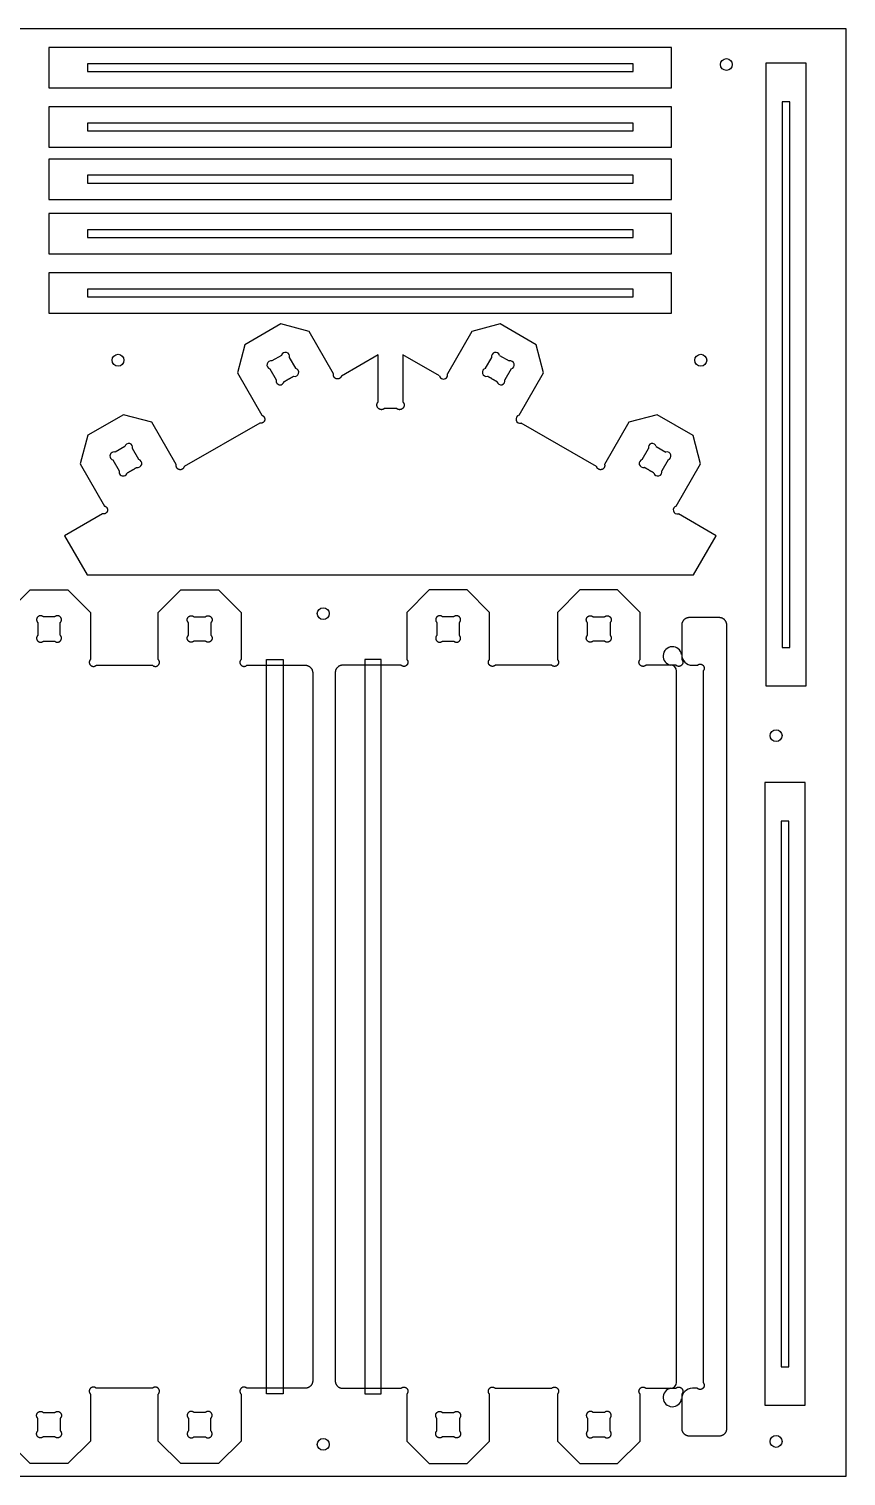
# Model space of a CAD drawing. Header units: millimetres. Extents: x 0 to 2500, y 0 to 1220.
# Drawn here: x 1811 to 2500, y 0 to 1220 of the extents above; entities that cross this region are included whole.
import ezdxf

# ---------------------------------------------------------------- set-up
doc = ezdxf.new("R2010")
doc.units = ezdxf.units.MM
doc.header["$MEASUREMENT"] = 0
for name, color, linetype, true_color in [('Board Fixings', 6, 'Continuous', 0xff00ff), ('Pockets 10mm', 5, 'Continuous', 0x0000ff), ('Pockets 5mm', 4, 'Continuous', 0x00ffff), ('Profile - inside', 30, 'Continuous', 0xff7f00), ('Profile - outside', 18, 'Continuous', 0x000000), ('Stock Perimeter', 1, 'Continuous', 0xff0007)]:
    doc.layers.add(name, color=color, linetype=linetype, true_color=true_color)

msp = doc.modelspace()

# ---------------------------------------------------------------- linework, layer by layer
at = {"layer": 'Board Fixings'}
for centre in [(2399.1, 1190), (1886.2, 940.7), (2377.5, 940.7), (2059.2, 727.1), (2441, 624.2), (2059.2, 26.7), (2441, 29.2)]:
    msp.add_circle(centre, 5, dxfattribs=at)
at = {"layer": 'Pockets 10mm'}
for p, q in [((2370.4, 683.5), (2374.6, 683.5)), ((2357.1, 79), (2357.1, 678.6)), ((2379.4, 678.7), (2379.4, 78.9)), ((2374.6, 74), (2370.4, 74))]:
    msp.add_line(p, q, dxfattribs=at)
for points in [[(2025.3, 69.2), (2011.4, 69.2), (2011.4, 688.4), (2025.3, 688.4), (2025.3, 69.2)], [(2094.3, 69.2), (2108.1, 69.2), (2108.1, 688.4), (2094.3, 688.4), (2094.3, 69.2)]]:
    msp.add_lwpolyline(points, dxfattribs=at)
for centre, radius, start, end in [((2353.6, 691.3), 7.86, 9.2326, 259.2559), ((2352.1, 678.6), 5, 0, 90), ((2370.4, 692.5), 9, 180, 269.9323), ((2353.6, 66.3), 7.86, 100.7441, 350.7674), ((2352.1, 79), 5, 270, 0), ((2370.4, 65), 9, 90.0677, 180)]:
    msp.add_arc(centre, radius, start, end, dxfattribs=at)
for points, weights, knots in [([(2374.6, 683.5), (2375.6, 684.5), (2377, 684.5), (2380.4, 684.5), (2380.4, 681.1), (2380.4, 679.7), (2379.4, 678.7)], [0.853553390593, 0.853553390593, 1, 0.707106781187, 1, 0.853553446071, 0.853553390593], [1317.5507014, 1317.5507014, 1317.5507014, 1317.6567302, 1317.6567302, 1317.8687877, 1317.8687877, 1317.9748164, 1317.9748164, 1317.9748164]), ([(2379.4, 78.9), (2380.4, 77.9), (2380.4, 76.4), (2380.4, 73), (2377, 73), (2375.6, 73), (2374.6, 74)], [0.853553390593, 0.853553446071, 1, 0.707106781187, 1, 0.853553390593, 0.853553390593], [1917.8059293, 1917.8059293, 1917.8059293, 1917.9119581, 1917.9119581, 1918.1240156, 1918.1240156, 1918.2300443, 1918.2300443, 1918.2300443])]:
    msp.add_rational_spline(points, weights, degree=2, knots=knots, dxfattribs=at)
at = {"layer": 'Pockets 5mm'}
for points in [[(1860.4, 1184.1), (2320.4, 1184.1), (2320.4, 1190.6), (1860.4, 1190.6), (1860.4, 1184.1)], [(2452.7, 698.6), (2452.7, 1158.6), (2446.2, 1158.6), (2446.2, 698.6), (2452.7, 698.6)], [(1860.4, 1134.1), (2320.4, 1134.1), (2320.4, 1140.6), (1860.4, 1140.6), (1860.4, 1134.1)], [(1860.4, 1090.1), (2320.4, 1090.1), (2320.4, 1096.6), (1860.4, 1096.6), (1860.4, 1090.1)], [(1860.4, 1044.1), (2320.4, 1044.1), (2320.4, 1050.6), (1860.4, 1050.6), (1860.4, 1044.1)], [(1860.4, 994.1), (2320.4, 994.1), (2320.4, 1000.6), (1860.4, 1000.6), (1860.4, 994.1)], [(2451.7, 92.2), (2451.7, 552.2), (2445.2, 552.2), (2445.2, 92.2), (2451.7, 92.2)]]:
    msp.add_lwpolyline(points, dxfattribs=at)
at = {"layer": 'Profile - inside'}
for p, q in [((2024, 944.8), (2015.9, 940.2)), ((2036, 933.9), (2030.7, 943.1)), ((2195.9, 933.9), (2201.2, 943.1)), ((2207.8, 944.8), (2215.9, 940.2)), ((2014.2, 933.5), (2019.5, 924.3)), ((2217.7, 933.5), (2212.4, 924.3)), ((1891.8, 867.9), (1883.7, 863.3)), ((2340, 867.9), (2348.1, 863.3)), ((1881.9, 856.6), (1887.2, 847.4)), ((1903.7, 857), (1898.4, 866.2)), ((2328.1, 857), (2333.4, 866.2)), ((2349.9, 856.6), (2344.6, 847.4)), ((1832.7, 724.3), (1823.3, 724.3)), ((1950.3, 724.3), (1959.7, 724.3)), ((2169.2, 724.3), (2159.8, 724.3)), ((2286.8, 724.3), (2296.2, 724.3)), ((1818.5, 719.5), (1818.5, 708.8)), ((1837.5, 708.8), (1837.5, 719.5)), ((1945.5, 708.8), (1945.5, 719.5)), ((1964.5, 719.5), (1964.5, 708.8)), ((2155, 719.5), (2155, 708.8)), ((2174, 708.8), (2174, 719.5)), ((2282, 708.8), (2282, 719.5)), ((2301, 719.5), (2301, 708.8)), ((1823.3, 704), (1832.7, 704)), ((1959.7, 704), (1950.3, 704)), ((2159.8, 704), (2169.2, 704)), ((2296.2, 704), (2286.8, 704)), ((1823.3, 53.5), (1832.7, 53.5)), ((1959.7, 53.5), (1950.3, 53.5)), ((2159.8, 53.5), (2169.2, 53.5)), ((2296.2, 53.5), (2286.8, 53.5)), ((1818.5, 38.1), (1818.5, 48.7)), ((1837.5, 48.7), (1837.5, 38.1)), ((1945.5, 48.7), (1945.5, 38.1)), ((1964.5, 38.1), (1964.5, 48.7)), ((2155, 38.1), (2155, 48.7)), ((2174, 48.7), (2174, 38.1)), ((2282, 48.7), (2282, 38.1)), ((2301, 38.1), (2301, 48.7)), ((1832.7, 33.2), (1823.3, 33.2)), ((1950.3, 33.2), (1959.7, 33.2)), ((2169.2, 33.2), (2159.8, 33.2)), ((2286.8, 33.2), (2296.2, 33.2))]:
    msp.add_line(p, q, dxfattribs=at)
for centre, start, end in [((2015.1, 936.8), 74.9963, 254.9963), ((2027.4, 943.9), 344.9963, 164.9963), ((2204.5, 943.9), 15.0037, 195.0037), ((2216.8, 936.8), 285.0037, 105.0037), ((2035.1, 930.5), 254.9963, 74.9963), ((2196.8, 930.5), 105.0037, 285.0037), ((2022.8, 923.4), 164.9963, 344.9963), ((2209, 923.4), 195.0037, 15.0037), ((1895.1, 867.1), 344.9913, 164.9913), ((2336.7, 867.1), 15.0087, 195.0087), ((1882.8, 860), 74.9913, 254.9913), ((1902.8, 853.7), 254.9913, 74.9913), ((2329, 853.7), 105.0087, 285.0087), ((2349, 860), 285.0087, 105.0087), ((1890.5, 846.6), 164.9913, 344.9913), ((2341.3, 846.6), 195.0087, 15.0087)]:
    msp.add_arc(centre, 3.43, start, end, dxfattribs=at)
for points in [[(2026.1, 922.6), (2030.2, 924.9), (2034.2, 927.2)], [(2205.7, 922.6), (2201.7, 924.9), (2197.6, 927.2)], [(1893.9, 845.7), (1897.9, 848), (1902, 850.3)], [(2338, 845.7), (2333.9, 848), (2329.9, 850.3)]]:
    msp.add_open_spline(points, degree=2, dxfattribs=at)
for points, weights, knots in [([(1823.3, 724.3), (1822.3, 725.3), (1820.9, 725.3), (1817.5, 725.3), (1817.5, 721.9), (1817.5, 720.5), (1818.5, 719.5)], [0.853553390593, 0.853553390593, 1, 0.707106781187, 1, 0.853553446071, 0.853553390593], [0.8923534, 0.8923534, 0.8923534, 0.9983822, 0.9983822, 1.2104397, 1.2104397, 1.3164684, 1.3164684, 1.3164684]), ([(1837.5, 719.5), (1838.5, 720.5), (1838.5, 721.9), (1838.5, 725.3), (1835.1, 725.3), (1833.7, 725.3), (1832.7, 724.3)], [0.853553390593, 0.853553370032, 1, 0.707106781187, 1, 0.853553390593, 0.853553390593], [0.100076, 0.100076, 0.100076, 0.2061048, 0.2061048, 0.4181623, 0.4181623, 0.524191, 0.524191, 0.524191]), ([(1945.5, 719.5), (1944.5, 720.5), (1944.5, 721.9), (1944.5, 725.3), (1947.9, 725.3), (1949.3, 725.3), (1950.3, 724.3)], [0.853553390593, 0.853553370032, 1, 0.707106781187, 1, 0.853553390593, 0.853553390593], [0.100076, 0.100076, 0.100076, 0.2061048, 0.2061048, 0.4181623, 0.4181623, 0.524191, 0.524191, 0.524191]), ([(1959.7, 724.3), (1960.7, 725.3), (1962.1, 725.3), (1965.5, 725.3), (1965.5, 721.9), (1965.5, 720.5), (1964.5, 719.5)], [0.853553390593, 0.853553390593, 1, 0.707106781187, 1, 0.853553446071, 0.853553390593], [0.8923534, 0.8923534, 0.8923534, 0.9983822, 0.9983822, 1.2104397, 1.2104397, 1.3164684, 1.3164684, 1.3164684]), ([(2159.8, 724.3), (2158.8, 725.3), (2157.4, 725.3), (2154, 725.3), (2154, 721.9), (2154, 720.5), (2155, 719.5)], [0.853553390593, 0.853553390593, 1, 0.707106781187, 1, 0.853553446071, 0.853553390593], [0.8923534, 0.8923534, 0.8923534, 0.9983822, 0.9983822, 1.2104397, 1.2104397, 1.3164684, 1.3164684, 1.3164684]), ([(2174, 719.5), (2175, 720.5), (2175, 721.9), (2175, 725.3), (2171.6, 725.3), (2170.2, 725.3), (2169.2, 724.3)], [0.853553390593, 0.853553370032, 1, 0.707106781187, 1, 0.853553390593, 0.853553390593], [0.100076, 0.100076, 0.100076, 0.2061048, 0.2061048, 0.4181623, 0.4181623, 0.524191, 0.524191, 0.524191]), ([(2282, 719.5), (2281, 720.5), (2281, 721.9), (2281, 725.3), (2284.4, 725.3), (2285.8, 725.3), (2286.8, 724.3)], [0.853553390593, 0.853553370032, 1, 0.707106781187, 1, 0.853553390593, 0.853553390593], [0.100076, 0.100076, 0.100076, 0.2061048, 0.2061048, 0.4181623, 0.4181623, 0.524191, 0.524191, 0.524191]), ([(2296.2, 724.3), (2297.2, 725.3), (2298.6, 725.3), (2302, 725.3), (2302, 721.9), (2302, 720.5), (2301, 719.5)], [0.853553390593, 0.853553390593, 1, 0.707106781187, 1, 0.853553446071, 0.853553390593], [0.8923534, 0.8923534, 0.8923534, 0.9983822, 0.9983822, 1.2104397, 1.2104397, 1.3164684, 1.3164684, 1.3164684]), ([(1818.5, 708.8), (1817.5, 707.8), (1817.5, 706.4), (1817.5, 703), (1820.9, 703), (1822.3, 703), (1823.3, 704)], [0.853553390593, 0.853553328908, 1, 0.707106781187, 1, 0.853553385453, 0.853553390593], [1.7346307, 1.7346307, 1.7346307, 1.8406595, 1.8406595, 2.052717, 2.052717, 2.1587457, 2.1587457, 2.1587457]), ([(1832.7, 704), (1833.7, 703), (1835.1, 703), (1838.5, 703), (1838.5, 706.4), (1838.5, 707.8), (1837.5, 708.8)], [0.853553390593, 0.853553430649, 1, 0.707106781187, 1, 0.85355344093, 0.853553390593], [-0.7422013, -0.7422013, -0.7422013, -0.6361725, -0.6361725, -0.424115, -0.424115, -0.3180863, -0.3180863, -0.3180863]), ([(1950.3, 704), (1949.3, 703), (1947.9, 703), (1944.5, 703), (1944.5, 706.4), (1944.5, 707.8), (1945.5, 708.8)], [0.853553390593, 0.853553430649, 1, 0.707106781187, 1, 0.85355344093, 0.853553390593], [-0.7422013, -0.7422013, -0.7422013, -0.6361725, -0.6361725, -0.424115, -0.424115, -0.3180863, -0.3180863, -0.3180863]), ([(1964.5, 708.8), (1965.5, 707.8), (1965.5, 706.4), (1965.5, 703), (1962.1, 703), (1960.7, 703), (1959.7, 704)], [0.853553390593, 0.853553328908, 1, 0.707106781187, 1, 0.853553385453, 0.853553390593], [1.7346307, 1.7346307, 1.7346307, 1.8406595, 1.8406595, 2.052717, 2.052717, 2.1587457, 2.1587457, 2.1587457]), ([(2155, 708.8), (2154, 707.8), (2154, 706.4), (2154, 703), (2157.4, 703), (2158.8, 703), (2159.8, 704)], [0.853553390593, 0.853553328908, 1, 0.707106781187, 1, 0.853553385453, 0.853553390593], [1.7346307, 1.7346307, 1.7346307, 1.8406595, 1.8406595, 2.052717, 2.052717, 2.1587457, 2.1587457, 2.1587457]), ([(2169.2, 704), (2170.2, 703), (2171.6, 703), (2175, 703), (2175, 706.4), (2175, 707.8), (2174, 708.8)], [0.853553390593, 0.853553430649, 1, 0.707106781187, 1, 0.85355344093, 0.853553390593], [-0.7422013, -0.7422013, -0.7422013, -0.6361725, -0.6361725, -0.424115, -0.424115, -0.3180863, -0.3180863, -0.3180863]), ([(2286.8, 704), (2285.8, 703), (2284.4, 703), (2281, 703), (2281, 706.4), (2281, 707.8), (2282, 708.8)], [0.853553390593, 0.853553430649, 1, 0.707106781187, 1, 0.85355344093, 0.853553390593], [-0.7422013, -0.7422013, -0.7422013, -0.6361725, -0.6361725, -0.424115, -0.424115, -0.3180863, -0.3180863, -0.3180863]), ([(2301, 708.8), (2302, 707.8), (2302, 706.4), (2302, 703), (2298.6, 703), (2297.2, 703), (2296.2, 704)], [0.853553390593, 0.853553328908, 1, 0.707106781187, 1, 0.853553385453, 0.853553390593], [1.7346307, 1.7346307, 1.7346307, 1.8406595, 1.8406595, 2.052717, 2.052717, 2.1587457, 2.1587457, 2.1587457]), ([(1818.5, 48.7), (1817.5, 49.7), (1817.5, 51.1), (1817.5, 54.5), (1820.9, 54.5), (1822.3, 54.5), (1823.3, 53.5)], [0.853553390593, 0.853553328908, 1, 0.707106781187, 1, 0.853553385453, 0.853553390593], [1.7346307, 1.7346307, 1.7346307, 1.8406595, 1.8406595, 2.052717, 2.052717, 2.1587457, 2.1587457, 2.1587457]), ([(1832.7, 53.5), (1833.7, 54.5), (1835.1, 54.5), (1838.5, 54.5), (1838.5, 51.1), (1838.5, 49.7), (1837.5, 48.7)], [0.853553390593, 0.853553430649, 1, 0.707106781187, 1, 0.85355344093, 0.853553390593], [-0.7422013, -0.7422013, -0.7422013, -0.6361725, -0.6361725, -0.424115, -0.424115, -0.3180863, -0.3180863, -0.3180863]), ([(1950.3, 53.5), (1949.3, 54.5), (1947.9, 54.5), (1944.5, 54.5), (1944.5, 51.1), (1944.5, 49.7), (1945.5, 48.7)], [0.853553390593, 0.853553430649, 1, 0.707106781187, 1, 0.85355344093, 0.853553390593], [-0.7422013, -0.7422013, -0.7422013, -0.6361725, -0.6361725, -0.424115, -0.424115, -0.3180863, -0.3180863, -0.3180863]), ([(1964.5, 48.7), (1965.5, 49.7), (1965.5, 51.1), (1965.5, 54.5), (1962.1, 54.5), (1960.7, 54.5), (1959.7, 53.5)], [0.853553390593, 0.853553328908, 1, 0.707106781187, 1, 0.853553385453, 0.853553390593], [1.7346307, 1.7346307, 1.7346307, 1.8406595, 1.8406595, 2.052717, 2.052717, 2.1587457, 2.1587457, 2.1587457]), ([(2155, 48.7), (2154, 49.7), (2154, 51.1), (2154, 54.5), (2157.4, 54.5), (2158.8, 54.5), (2159.8, 53.5)], [0.853553390593, 0.853553328908, 1, 0.707106781187, 1, 0.853553385453, 0.853553390593], [1.7346307, 1.7346307, 1.7346307, 1.8406595, 1.8406595, 2.052717, 2.052717, 2.1587457, 2.1587457, 2.1587457]), ([(2169.2, 53.5), (2170.2, 54.5), (2171.6, 54.5), (2175, 54.5), (2175, 51.1), (2175, 49.7), (2174, 48.7)], [0.853553390593, 0.853553430649, 1, 0.707106781187, 1, 0.85355344093, 0.853553390593], [-0.7422013, -0.7422013, -0.7422013, -0.6361725, -0.6361725, -0.424115, -0.424115, -0.3180863, -0.3180863, -0.3180863]), ([(2286.8, 53.5), (2285.8, 54.5), (2284.4, 54.5), (2281, 54.5), (2281, 51.1), (2281, 49.7), (2282, 48.7)], [0.853553390593, 0.853553430649, 1, 0.707106781187, 1, 0.85355344093, 0.853553390593], [-0.7422013, -0.7422013, -0.7422013, -0.6361725, -0.6361725, -0.424115, -0.424115, -0.3180863, -0.3180863, -0.3180863]), ([(2301, 48.7), (2302, 49.7), (2302, 51.1), (2302, 54.5), (2298.6, 54.5), (2297.2, 54.5), (2296.2, 53.5)], [0.853553390593, 0.853553328908, 1, 0.707106781187, 1, 0.853553385453, 0.853553390593], [1.7346307, 1.7346307, 1.7346307, 1.8406595, 1.8406595, 2.052717, 2.052717, 2.1587457, 2.1587457, 2.1587457]), ([(1823.3, 33.2), (1822.3, 32.2), (1820.9, 32.2), (1817.5, 32.2), (1817.5, 35.6), (1817.5, 37.1), (1818.5, 38.1)], [0.853553390593, 0.853553390593, 1, 0.707106781187, 1, 0.853553446071, 0.853553390593], [0.8923534, 0.8923534, 0.8923534, 0.9983822, 0.9983822, 1.2104397, 1.2104397, 1.3164684, 1.3164684, 1.3164684]), ([(1837.5, 38.1), (1838.5, 37.1), (1838.5, 35.6), (1838.5, 32.2), (1835.1, 32.2), (1833.7, 32.2), (1832.7, 33.2)], [0.853553390593, 0.853553370032, 1, 0.707106781187, 1, 0.853553390593, 0.853553390593], [0.100076, 0.100076, 0.100076, 0.2061048, 0.2061048, 0.4181623, 0.4181623, 0.524191, 0.524191, 0.524191]), ([(1945.5, 38.1), (1944.5, 37.1), (1944.5, 35.6), (1944.5, 32.2), (1947.9, 32.2), (1949.3, 32.2), (1950.3, 33.2)], [0.853553390593, 0.853553370032, 1, 0.707106781187, 1, 0.853553390593, 0.853553390593], [0.100076, 0.100076, 0.100076, 0.2061048, 0.2061048, 0.4181623, 0.4181623, 0.524191, 0.524191, 0.524191]), ([(1959.7, 33.2), (1960.7, 32.2), (1962.1, 32.2), (1965.5, 32.2), (1965.5, 35.6), (1965.5, 37.1), (1964.5, 38.1)], [0.853553390593, 0.853553390593, 1, 0.707106781187, 1, 0.853553446071, 0.853553390593], [0.8923534, 0.8923534, 0.8923534, 0.9983822, 0.9983822, 1.2104397, 1.2104397, 1.3164684, 1.3164684, 1.3164684]), ([(2159.8, 33.2), (2158.8, 32.2), (2157.4, 32.2), (2154, 32.2), (2154, 35.6), (2154, 37.1), (2155, 38.1)], [0.853553390593, 0.853553390593, 1, 0.707106781187, 1, 0.853553446071, 0.853553390593], [0.8923534, 0.8923534, 0.8923534, 0.9983822, 0.9983822, 1.2104397, 1.2104397, 1.3164684, 1.3164684, 1.3164684]), ([(2174, 38.1), (2175, 37.1), (2175, 35.6), (2175, 32.2), (2171.6, 32.2), (2170.2, 32.2), (2169.2, 33.2)], [0.853553390593, 0.853553370032, 1, 0.707106781187, 1, 0.853553390593, 0.853553390593], [0.100076, 0.100076, 0.100076, 0.2061048, 0.2061048, 0.4181623, 0.4181623, 0.524191, 0.524191, 0.524191]), ([(2282, 38.1), (2281, 37.1), (2281, 35.6), (2281, 32.2), (2284.4, 32.2), (2285.8, 32.2), (2286.8, 33.2)], [0.853553390593, 0.853553370032, 1, 0.707106781187, 1, 0.853553390593, 0.853553390593], [0.100076, 0.100076, 0.100076, 0.2061048, 0.2061048, 0.4181623, 0.4181623, 0.524191, 0.524191, 0.524191]), ([(2296.2, 33.2), (2297.2, 32.2), (2298.6, 32.2), (2302, 32.2), (2302, 35.6), (2302, 37.1), (2301, 38.1)], [0.853553390593, 0.853553390593, 1, 0.707106781187, 1, 0.853553446071, 0.853553390593], [0.8923534, 0.8923534, 0.8923534, 0.9983822, 0.9983822, 1.2104397, 1.2104397, 1.3164684, 1.3164684, 1.3164684])]:
    msp.add_rational_spline(points, weights, degree=2, knots=knots, dxfattribs=at)
at = {"layer": 'Profile - outside'}
for p, q in [((2023.5, 971.3), (1993.2, 953.8)), ((2047.3, 964.9), (2023.5, 971.3)), ((2067.9, 929.2), (2047.3, 964.9)), ((2184.4, 964.9), (2163.9, 929.2)), ((2208.3, 971.3), (2184.4, 964.9)), ((2238.6, 953.8), (2208.3, 971.3)), ((1993.2, 953.8), (1986.8, 930)), ((2244.9, 930), (2238.6, 953.8)), ((2105.4, 945.3), (2074.5, 927.4)), ((2105.5, 905.5), (2105.4, 945.3)), ((2126.4, 945.3), (2126.3, 905.5)), ((2157.2, 927.5), (2126.4, 945.3)), ((1986.8, 930), (2007.4, 894.3)), ((2224.4, 894.3), (2244.9, 930)), ((1890.9, 894.8), (1860.6, 877.4)), ((1914.7, 888.4), (1890.9, 894.8)), ((2120.9, 900.1), (2110.9, 900.1)), ((2340.8, 894.8), (2316.9, 888.4)), ((2371, 877.3), (2340.8, 894.8)), ((1935.3, 852.7), (1914.7, 888.4)), ((2005.6, 887.7), (1941.9, 851)), ((2289.7, 851), (2226.1, 887.7)), ((2316.9, 888.4), (2296.3, 852.7)), ((1860.6, 877.4), (1854.2, 853.5)), ((2377.4, 853.5), (2371, 877.3)), ((1854.2, 853.5), (1874.8, 817.8)), ((2356.8, 817.8), (2377.4, 853.5)), ((1873, 811.2), (1841.1, 792.8)), ((2390.4, 792.8), (2358.6, 811.2)), ((1841.1, 792.8), (1860.2, 759.8)), ((2371.4, 759.8), (2390.4, 792.8)), ((1860.2, 759.8), (2371.4, 759.8)), ((1793.1, 728), (1812.1, 747.1)), ((1812.1, 747.1), (1843.9, 747.1)), ((1843.9, 747.1), (1862.9, 728)), ((1920.1, 728), (1939.1, 747.1)), ((1939.1, 747.1), (1970.9, 747.1)), ((1970.9, 747.1), (1989.9, 728)), ((2148.6, 747.1), (2129.6, 728)), ((2180.4, 747.1), (2148.6, 747.1)), ((2199.4, 728), (2180.4, 747.1)), ((2275.6, 747.1), (2256.6, 728)), ((2307.4, 747.1), (2275.6, 747.1)), ((2326.4, 728), (2307.4, 747.1)), ((1862.9, 728), (1862.9, 688.4)), ((1920.1, 688.4), (1920.1, 728)), ((1989.9, 728), (1989.9, 688.4)), ((2129.6, 728), (2129.6, 688.4)), ((2199.4, 688.4), (2199.4, 728)), ((2256.6, 728), (2256.6, 688.4)), ((2326.4, 688.4), (2326.4, 728)), ((2393.1, 723.7), (2367.7, 723.7)), ((2361.4, 717.3), (2361.4, 688.4)), ((2399.5, 683.6), (2399.5, 717.3)), ((1867.8, 683.6), (1872.5, 683.6)), ((1872.5, 683.6), (1910.6, 683.6)), ((1910.6, 683.6), (1915.2, 683.6)), ((1994.8, 683.6), (2010.4, 683.6)), ((2010.4, 683.6), (2026.3, 683.6)), ((2026.3, 683.6), (2043.9, 683.6)), ((2093.2, 683.6), (2075.6, 683.6)), ((2109.1, 683.6), (2093.2, 683.6)), ((2124.7, 683.6), (2109.1, 683.6)), ((2209, 683.6), (2204.3, 683.6)), ((2247.1, 683.6), (2209, 683.6)), ((2251.7, 683.6), (2247.1, 683.6)), ((2356.5, 683.6), (2331.3, 683.6)), ((2399.5, 74), (2399.5, 683.6)), ((2050.3, 677.2), (2050.3, 80.3)), ((2069.3, 677.2), (2069.3, 80.3)), ((1872.5, 74), (1867.8, 74)), ((1910.6, 74), (1872.5, 74)), ((1915.2, 74), (1910.6, 74)), ((2010.4, 74), (1994.8, 74)), ((2026.3, 74), (2010.4, 74)), ((2043.9, 74), (2026.3, 74)), ((2075.6, 74), (2093.2, 74)), ((2093.2, 74), (2109.1, 74)), ((2109.1, 74), (2124.7, 74)), ((2204.3, 74), (2209, 74)), ((2209, 74), (2247.1, 74)), ((2247.1, 74), (2251.7, 74)), ((2331.3, 74), (2356.5, 74)), ((2399.5, 40.2), (2399.5, 74)), ((1862.9, 69.1), (1862.9, 29.5)), ((1920.1, 29.5), (1920.1, 69.1)), ((1989.9, 69.1), (1989.9, 29.5)), ((2129.6, 69.1), (2129.6, 29.5)), ((2199.4, 29.5), (2199.4, 69.1)), ((2256.6, 69.1), (2256.6, 29.5)), ((2326.4, 29.5), (2326.4, 69.1)), ((2361.4, 69.1), (2361.4, 40.2)), ((1812.1, 10.5), (1793.1, 29.5)), ((1862.9, 29.5), (1843.9, 10.5)), ((1939.1, 10.5), (1920.1, 29.5)), ((1989.9, 29.5), (1970.9, 10.5)), ((2129.6, 29.5), (2148.6, 10.5)), ((2180.4, 10.5), (2199.4, 29.5)), ((2256.6, 29.5), (2275.6, 10.5)), ((2307.4, 10.5), (2326.4, 29.5)), ((2367.7, 33.9), (2393.1, 33.9)), ((1843.9, 10.5), (1812.1, 10.5)), ((1970.9, 10.5), (1939.1, 10.5)), ((2148.6, 10.5), (2180.4, 10.5)), ((2275.6, 10.5), (2307.4, 10.5))]:
    msp.add_line(p, q, dxfattribs=at)
for points in [[(1827.9, 1170.3), (2352.9, 1170.3), (2352.9, 1204.3), (1827.9, 1204.3), (1827.9, 1170.3)], [(2466.4, 666.1), (2466.4, 1191.1), (2432.4, 1191.1), (2432.4, 666.1), (2466.4, 666.1)], [(1827.9, 1120.3), (2352.9, 1120.3), (2352.9, 1154.3), (1827.9, 1154.3), (1827.9, 1120.3)], [(1827.9, 1076.3), (2352.9, 1076.3), (2352.9, 1110.3), (1827.9, 1110.3), (1827.9, 1076.3)], [(1827.9, 1030.3), (2352.9, 1030.3), (2352.9, 1064.3), (1827.9, 1064.3), (1827.9, 1030.3)], [(1827.9, 980.3), (2352.9, 980.3), (2352.9, 1014.3), (1827.9, 1014.3), (1827.9, 980.3)], [(2465.4, 59.7), (2465.4, 584.7), (2431.4, 584.7), (2431.4, 59.7), (2465.4, 59.7)]]:
    msp.add_lwpolyline(points, dxfattribs=at)
for centre, start, end in [((2160.6, 928.3), 194.9982, 15.0055), ((2225.2, 891), 105.0055, 284.9982), ((2357.7, 814.5), 105.013, 284.9957)]:
    msp.add_arc(centre, 3.43, start, end, dxfattribs=at)
for points, weights, knots in [([(2074.5, 927.4), (2073.9, 924.9), (2071.2, 924.9), (2067.8, 924.9), (2067.8, 928.3), (2067.8, 928.8), (2067.9, 929.2)], [0.914854299882, 0.759050839292, 1.00016785396, 0.707225471862, 1.00016785396, 0.948394664234, 0.91492175018], [289.7996109, 289.7996109, 289.7996109, 289.9741527, 289.9741527, 290.1862103, 290.1862103, 290.2236883, 290.2236883, 290.2236883]), ([(2007.4, 894.3), (2009.9, 893.6), (2009.9, 891), (2009.9, 887.6), (2006.5, 887.6), (2006.1, 887.6), (2005.6, 887.7)], [0.914921734219, 0.758998673763, 1.00016785385, 0.707225471779, 1.00016785385, 0.948342486339, 0.914854299669], [296.7854473, 296.7854473, 296.7854473, 296.9600268, 296.9600268, 297.1720843, 297.1720843, 297.2096001, 297.2096001, 297.2096001]), ([(1941.9, 851), (1941.2, 848.4), (1938.6, 848.4), (1935.2, 848.4), (1935.2, 851.8), (1935.2, 852.3), (1935.3, 852.7)], [0.914854225369, 0.759035895081, 1.0001576255, 0.707218239249, 1.0001576255, 0.948363234502, 0.914884297585], [300.1056488, 300.1056488, 300.1056488, 300.2801957, 300.2801957, 300.4922533, 300.4922533, 300.529747, 300.529747, 300.529747]), ([(2296.3, 852.7), (2296.5, 852.3), (2296.5, 851.9), (2296.5, 848.4), (2293, 848.4), (2290.4, 848.4), (2289.7, 851)], [0.914780162609, 0.948244747995, 1, 0.707106781187, 1, 0.758804721541, 0.914854299666], [340.519712, 340.519712, 340.519712, 340.5571833, 340.5571833, 340.7692409, 340.7692409, 340.9438686, 340.9438686, 340.9438686]), ([(1874.8, 817.8), (1877.3, 817.2), (1877.3, 814.5), (1877.3, 811.1), (1873.9, 811.1), (1873.4, 811.1), (1873, 811.2)], [0.914884223259, 0.759012687573, 1.00015762539, 0.707218239167, 1.00015762539, 0.948340026967, 0.914854299455], [307.0912959, 307.0912959, 307.0912959, 307.2658597, 307.2658597, 307.4779172, 307.4779172, 307.5154278, 307.5154278, 307.5154278]), ([(1862.9, 688.4), (1861.9, 687.4), (1861.9, 686), (1861.9, 682.6), (1865.4, 682.6), (1866.8, 682.6), (1867.8, 683.6)], [1, 0.999999927731, 1.17157287525, 0.828427124746, 1.17157287525, 0.999999993978, 1], [58.909606, 58.909606, 58.909606, 59.0156348, 59.0156348, 59.2276924, 59.2276924, 59.3337212, 59.3337212, 59.3337212]), ([(1915.2, 683.6), (1916.2, 682.6), (1917.7, 682.6), (1921.1, 682.6), (1921.1, 686), (1921.1, 687.4), (1920.1, 688.4)], [1, 1.00000004693, 1.17157287525, 0.828427124746, 1.17157287525, 1.00000005897, 1], [61.2018837, 61.2018837, 61.2018837, 61.3079125, 61.3079125, 61.51997, 61.51997, 61.6259988, 61.6259988, 61.6259988]), ([(1989.9, 688.4), (1988.9, 687.4), (1988.9, 686), (1988.9, 682.6), (1992.4, 682.6), (1993.8, 682.6), (1994.8, 683.6)], [1, 0.999999927731, 1.17157287525, 0.828427124746, 1.17157287525, 0.999999993978, 1], [68.1154824, 68.1154824, 68.1154824, 68.2215112, 68.2215112, 68.4335687, 68.4335687, 68.5395975, 68.5395975, 68.5395975]), ([(2129.6, 688.4), (2130.6, 687.4), (2130.6, 686), (2130.6, 682.6), (2127.2, 682.6), (2125.7, 682.6), (2124.7, 683.6)], [1, 0.999999927731, 1.17157287525, 0.828427124746, 1.17157287525, 0.999999993978, 1], [68.1154824, 68.1154824, 68.1154824, 68.2215112, 68.2215112, 68.4335687, 68.4335687, 68.5395975, 68.5395975, 68.5395975]), ([(2204.3, 683.6), (2203.3, 682.6), (2201.9, 682.6), (2198.4, 682.6), (2198.4, 686), (2198.4, 687.4), (2199.4, 688.4)], [1, 1.00000004693, 1.17157287525, 0.828427124746, 1.17157287525, 1.00000005897, 1], [61.2018837, 61.2018837, 61.2018837, 61.3079125, 61.3079125, 61.51997, 61.51997, 61.6259988, 61.6259988, 61.6259988]), ([(2256.6, 688.4), (2257.6, 687.4), (2257.6, 686), (2257.6, 682.6), (2254.2, 682.6), (2252.7, 682.6), (2251.7, 683.6)], [1, 0.999999927731, 1.17157287525, 0.828427124746, 1.17157287525, 0.999999993978, 1], [58.909606, 58.909606, 58.909606, 59.0156348, 59.0156348, 59.2276924, 59.2276924, 59.3337212, 59.3337212, 59.3337212]), ([(2331.3, 683.6), (2330.3, 682.6), (2328.9, 682.6), (2325.4, 682.6), (2325.4, 686), (2325.4, 687.4), (2326.4, 688.4)], [1, 1.00000004699, 1.17157287525, 0.828427124746, 1.17157287525, 1.00000005897, 1], [51.9960074, 51.9960074, 51.9960074, 52.1020361, 52.1020361, 52.3140937, 52.3140937, 52.4201224, 52.4201224, 52.4201224]), ([(2361.4, 688.4), (2362.4, 687.4), (2362.4, 686), (2362.4, 682.6), (2358.9, 682.6), (2357.5, 682.6), (2356.5, 683.6)], [1, 0.999999927731, 1.17157287525, 0.828427124746, 1.17157287525, 0.999999993978, 1], [50.5787301, 50.5787301, 50.5787301, 50.6847589, 50.6847589, 50.8968164, 50.8968164, 51.0028452, 51.0028452, 51.0028452]), ([(1867.8, 74), (1866.8, 75), (1865.4, 75), (1861.9, 75), (1861.9, 71.5), (1861.9, 70.1), (1862.9, 69.1)], [1, 1.00000004091, 1.17157287525, 0.828427124746, 1.17157287525, 1.000000065, 1], [105.8990239, 105.8990239, 105.8990239, 106.0050526, 106.0050526, 106.2171102, 106.2171102, 106.323139, 106.323139, 106.323139]), ([(1920.1, 69.1), (1921.1, 70.1), (1921.1, 71.5), (1921.1, 75), (1917.7, 75), (1916.2, 75), (1915.2, 74)], [1, 1.00000001682, 1.17157287525, 0.828427124746, 1.17157287525, 1, 1], [103.6067462, 103.6067462, 103.6067462, 103.7127749, 103.7127749, 103.9248325, 103.9248325, 104.0308613, 104.0308613, 104.0308613]), ([(1994.8, 74), (1993.8, 75), (1992.4, 75), (1988.9, 75), (1988.9, 71.5), (1988.9, 70.1), (1989.9, 69.1)], [1, 1, 1.17157287525, 0.828427124746, 1.17157287525, 1.000000065, 1], [96.6931474, 96.6931474, 96.6931474, 96.7991762, 96.7991762, 97.0112338, 97.0112338, 97.1172625, 97.1172625, 97.1172625]), ([(2124.7, 74), (2125.7, 75), (2127.2, 75), (2130.6, 75), (2130.6, 71.5), (2130.6, 70.1), (2129.6, 69.1)], [1, 1, 1.17157287525, 0.828427124746, 1.17157287525, 1.000000065, 1], [96.6931474, 96.6931474, 96.6931474, 96.7991762, 96.7991762, 97.0112338, 97.0112338, 97.1172625, 97.1172625, 97.1172625]), ([(2199.4, 69.1), (2198.4, 70.1), (2198.4, 71.5), (2198.4, 75), (2201.9, 75), (2203.3, 75), (2204.3, 74)], [1, 1.00000001682, 1.17157287525, 0.828427124746, 1.17157287525, 1, 1], [103.6067462, 103.6067462, 103.6067462, 103.7127749, 103.7127749, 103.9248325, 103.9248325, 104.0308613, 104.0308613, 104.0308613]), ([(2251.7, 74), (2252.7, 75), (2254.2, 75), (2257.6, 75), (2257.6, 71.5), (2257.6, 70.1), (2256.6, 69.1)], [1, 1.00000004091, 1.17157287525, 0.828427124746, 1.17157287525, 1.000000065, 1], [105.8990239, 105.8990239, 105.8990239, 106.0050526, 106.0050526, 106.2171102, 106.2171102, 106.323139, 106.323139, 106.323139]), ([(2326.4, 69.1), (2325.4, 70.1), (2325.4, 71.5), (2325.4, 75), (2328.9, 75), (2330.3, 75), (2331.3, 74)], [1, 0.99999997591, 1.17157287525, 0.828427124746, 1.17157287525, 1, 1], [112.8126223, 112.8126223, 112.8126223, 112.9186511, 112.9186511, 113.1307086, 113.1307086, 113.2367374, 113.2367374, 113.2367374]), ([(2356.5, 74), (2357.5, 75), (2358.9, 75), (2362.4, 75), (2362.4, 71.5), (2362.4, 70.1), (2361.4, 69.1)], [1, 1.00000004091, 1.17157287525, 0.828427124746, 1.17157287525, 1.000000065, 1], [114.2298999, 114.2298999, 114.2298999, 114.3359286, 114.3359286, 114.5479862, 114.5479862, 114.6540149, 114.6540149, 114.6540149])]:
    msp.add_rational_spline(points, weights, degree=2, knots=knots, dxfattribs=at)
for points, weights in [([(2105.6, 900.2), (2102.8, 902.9), (2105.5, 905.5)], [1, 0.707106816723, 1]), ([(2126.3, 905.5), (2129.1, 902.9), (2126.3, 900.2)], [1, 0.707106816723, 1]), ([(2110.9, 900.1), (2108.3, 897.4), (2105.6, 900.2)], [1, 0.707106816723, 1]), ([(2126.3, 900.2), (2123.5, 897.4), (2120.9, 900.1)], [1, 0.707106816723, 1]), ([(2367.7, 723.7), (2361.4, 723.7), (2361.4, 717.3)], [0.999999860338, 0.707106920849, 0.999999860338]), ([(2399.5, 717.3), (2399.5, 723.7), (2393.1, 723.7)], [0.999999860338, 0.707106851018, 1]), ([(2043.9, 683.6), (2050.3, 683.6), (2050.3, 677.2)], [1, 0.707106781186, 1]), ([(2075.6, 683.6), (2069.3, 683.6), (2069.3, 677.2)], [1, 0.707106781186, 1]), ([(2050.3, 80.3), (2050.3, 74), (2043.9, 74)], [1, 0.707106781187, 1]), ([(2069.3, 80.3), (2069.3, 74), (2075.6, 74)], [1, 0.707106781187, 1]), ([(2361.4, 40.2), (2361.4, 33.9), (2367.7, 33.9)], [0.999999860338, 0.707106920849, 0.999999860338]), ([(2393.1, 33.9), (2399.5, 33.9), (2399.5, 40.2)], [1, 0.707106781186, 1])]:
    msp.add_rational_spline(points, weights, degree=2, dxfattribs=at)
at = {"layer": 'Stock Perimeter'}
msp.add_lwpolyline([(0, 0), (2500, 0), (2500, 1220), (0, 1220), (0, 0)], dxfattribs=at)

doc.saveas('drawing.dxf')
